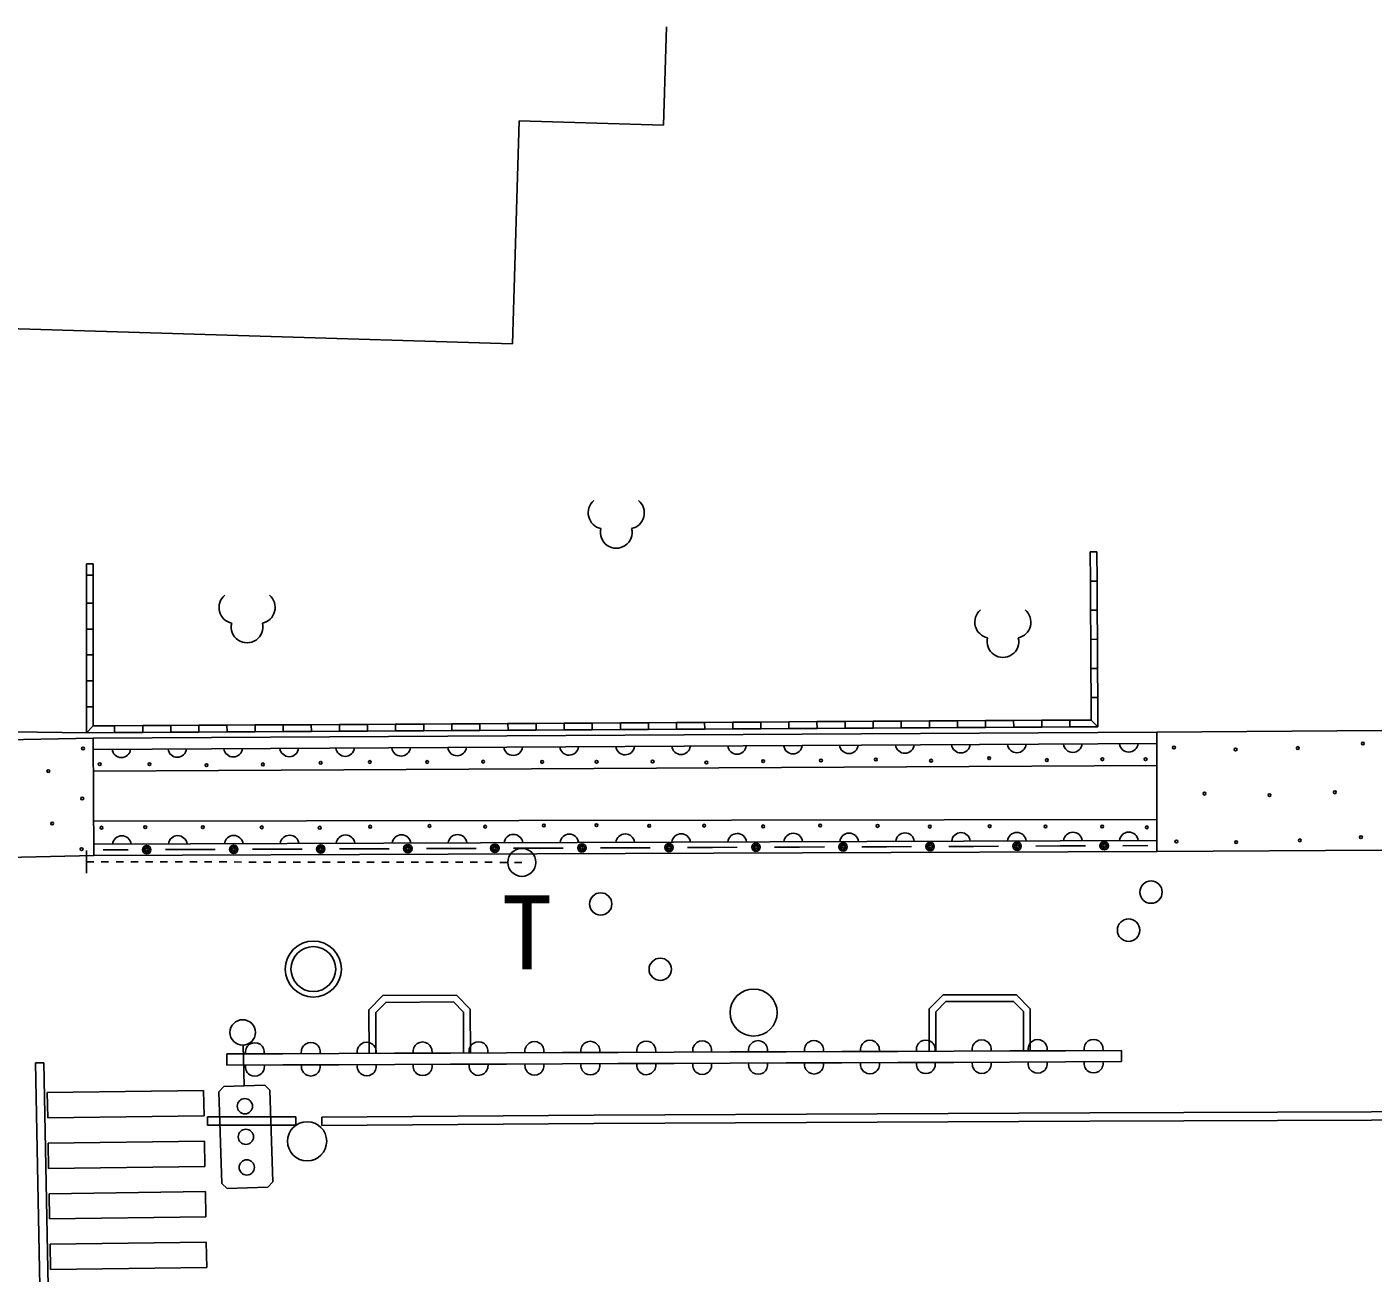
# Model space of a CAD drawing. Units: millimetres, scale not verified. Extents: x 40000 to 680000, y 20000 to 380000.
# Drawn here: x 268992 to 293020, y 297063 to 319303 of the extents above; entities that cross this region are included whole.
import ezdxf
from ezdxf.enums import TextEntityAlignment as Align

# ---------------------------------------------------------------- set-up
doc = ezdxf.new("R2010")
doc.units = ezdxf.units.MM
doc.header["$LTSCALE"] = 1000
for name, color, linetype, lineweight in [('M-BGD', 7, 'Continuous', 25), ('M-BGD-EXST', 7, 'Continuous', 25), ('M-STR-STRC', 7, 'Continuous', 25)]:
    doc.layers.add(name, color=color, linetype=linetype, lineweight=lineweight)
doc.layers.add('M-BMK-HTXT', color=7, linetype='Continuous')
doc.styles.add('ＭＳ ゴシック', font='')
doc.styles.get('ＭＳ ゴシック').set_extended_font_data('MS Gothic')

msp = doc.modelspace()

# ---------------------------------------------------------------- linework, layer by layer
at = {"layer": 'M-BGD'}
for p, q in [((280352, 317548), (280405, 319303)), ((277660, 313650), (277780, 317626)), ((280352, 317548), (277780, 317626)), ((266905, 313975), (277660, 313650)), ((270056, 309720), (270176, 309720)), ((270057, 308557), (270056, 309720)), ((270177, 308557), (270176, 309720)), ((287971, 309933), (288091, 309934)), ((287974, 309413), (287971, 309933)), ((288094, 309414), (288091, 309934)), ((270056, 309520), (270176, 309520)), ((287974, 309413), (288094, 309414)), ((287977, 308893), (287974, 309413)), ((288094, 309414), (288097, 308894)), ((270176, 309020), (270056, 309020)), ((287977, 308893), (288097, 308894)), ((287980, 308373), (287977, 308893)), ((288100, 308374), (288097, 308894)), ((270177, 308557), (270057, 308557)), ((270057, 308557), (270057, 308095)), ((270177, 308557), (270177, 308095)), ((287980, 308373), (288100, 308374)), ((287983, 307853), (287980, 308373)), ((288103, 307854), (288100, 308374)), ((270177, 308095), (270057, 308095)), ((270057, 308095), (270057, 307632)), ((270177, 308095), (270177, 307632)), ((287983, 307853), (288103, 307854)), ((287986, 307333), (287983, 307853)), ((288106, 307334), (288103, 307854)), ((270177, 307632), (270057, 307632)), ((270057, 307632), (270057, 307169)), ((270177, 307632), (270177, 307169)), ((287986, 307333), (288106, 307334)), ((287986, 307333), (287989, 306933)), ((288109, 306814), (288106, 307334)), ((270177, 307169), (270057, 307169)), ((270057, 307169), (270057, 306707)), ((270177, 307169), (270177, 306827)), ((270558, 306830), (271059, 306833)), ((271059, 306833), (271561, 306836)), ((271059, 306833), (271060, 306713)), ((271561, 306836), (272062, 306839)), ((271561, 306836), (271561, 306716)), ((272062, 306839), (272563, 306842)), ((272062, 306839), (272063, 306719)), ((272563, 306842), (273065, 306845)), ((272563, 306842), (272564, 306722)), ((273065, 306845), (273566, 306847)), ((273065, 306845), (273066, 306725)), ((273566, 306847), (274068, 306850)), ((273566, 306847), (273567, 306727)), ((274068, 306850), (274569, 306853)), ((274068, 306850), (274069, 306730)), ((274569, 306853), (275071, 306856)), ((274569, 306853), (274570, 306733)), ((275071, 306856), (275572, 306859)), ((275071, 306856), (275071, 306736)), ((275572, 306859), (276074, 306862)), ((275572, 306859), (275573, 306739)), ((276074, 306862), (276575, 306865)), ((276074, 306862), (276074, 306742)), ((276575, 306865), (277077, 306868)), ((276575, 306865), (276576, 306745)), ((277077, 306868), (277578, 306871)), ((277077, 306868), (277077, 306748)), ((277578, 306871), (278079, 306874)), ((277578, 306871), (277579, 306751)), ((278079, 306874), (278581, 306877)), ((278079, 306874), (278080, 306754)), ((278581, 306877), (279082, 306880)), ((278581, 306877), (278582, 306757)), ((279082, 306880), (279584, 306883)), ((279082, 306880), (279083, 306760)), ((279584, 306883), (280085, 306886)), ((279584, 306883), (279585, 306763)), ((280085, 306886), (280587, 306889)), ((280085, 306886), (280086, 306766)), ((280587, 306889), (281088, 306892)), ((280587, 306889), (280587, 306769)), ((281088, 306892), (281590, 306895)), ((281088, 306892), (281089, 306772)), ((281590, 306895), (282091, 306898)), ((281590, 306895), (281590, 306775)), ((282091, 306898), (282593, 306901)), ((282091, 306898), (282092, 306778)), ((282593, 306901), (283094, 306904)), ((282593, 306901), (282593, 306781)), ((283094, 306904), (283595, 306907)), ((283094, 306904), (283095, 306784)), ((283595, 306907), (284097, 306910)), ((283595, 306907), (283596, 306787)), ((284097, 306910), (284598, 306913)), ((284097, 306910), (284098, 306790)), ((284598, 306913), (285100, 306916)), ((284598, 306913), (284599, 306793)), ((285100, 306916), (285601, 306919)), ((285100, 306916), (285101, 306796)), ((285601, 306919), (286103, 306922)), ((285601, 306919), (285602, 306799)), ((286103, 306922), (286604, 306925)), ((286103, 306922), (286103, 306802)), ((286604, 306925), (287106, 306928)), ((286604, 306925), (286605, 306805)), ((287106, 306928), (287607, 306931)), ((287106, 306928), (287106, 306808)), ((287607, 306931), (287989, 306933)), ((287607, 306931), (287608, 306811)), ((287989, 306933), (288109, 306814)), ((268619, 306579), (270176, 306609)), ((268749, 306720), (270057, 306707)), ((270177, 306827), (270057, 306707)), ((270057, 306707), (270558, 306710)), ((270176, 306609), (289159, 306714)), ((270176, 306609), (270187, 304515)), ((270558, 306830), (270177, 306827)), ((270558, 306830), (270558, 306710)), ((270558, 306710), (271060, 306713)), ((271060, 306713), (271561, 306716)), ((271561, 306716), (272063, 306719)), ((272063, 306719), (272564, 306722)), ((272564, 306722), (273066, 306725)), ((273066, 306725), (273567, 306727)), ((273567, 306727), (274069, 306730)), ((274069, 306730), (274570, 306733)), ((274570, 306733), (275071, 306736)), ((275071, 306736), (275573, 306739)), ((275573, 306739), (276074, 306742)), ((276074, 306742), (276576, 306745)), ((276576, 306745), (277077, 306748)), ((277077, 306748), (277579, 306751)), ((277579, 306751), (278080, 306754)), ((278080, 306754), (278582, 306757)), ((278582, 306757), (279083, 306760)), ((279083, 306760), (279585, 306763)), ((279585, 306763), (280086, 306766)), ((280086, 306766), (280587, 306769)), ((280587, 306769), (281089, 306772)), ((281089, 306772), (281590, 306775)), ((281590, 306775), (282092, 306778)), ((282092, 306778), (282593, 306781)), ((282593, 306781), (283095, 306784)), ((283095, 306784), (283596, 306787)), ((283596, 306787), (284098, 306790)), ((284098, 306790), (284599, 306793)), ((284599, 306793), (285101, 306796)), ((285101, 306796), (285602, 306799)), ((285602, 306799), (286103, 306802)), ((286103, 306802), (286605, 306805)), ((286605, 306805), (287106, 306808)), ((287106, 306808), (287608, 306811)), ((287608, 306811), (288109, 306814)), ((289158, 304586), (289159, 306714)), ((293176, 306747), (289159, 306714)), ((289159, 306514), (270177, 306409)), ((289159, 306124), (270179, 306020)), ((289159, 305158), (270184, 305128)), ((289159, 304786), (270186, 304715)), ((284336, 304673), (283892, 304671)), ((284336, 304673), (284780, 304674)), ((285890, 304679), (285446, 304677)), ((285890, 304679), (286333, 304681)), ((287443, 304685), (286999, 304684)), ((287443, 304685), (287887, 304687)), ((288997, 304692), (288553, 304690)), ((268639, 304482), (270187, 304515)), ((270056, 304603), (270055, 304203)), ((289159, 304586), (270187, 304515)), ((270353, 304615), (270797, 304617)), ((271906, 304622), (271463, 304620)), ((271906, 304622), (272350, 304624)), ((273460, 304628), (273016, 304626)), ((273460, 304628), (273904, 304630)), ((275014, 304635), (274570, 304633)), ((275014, 304635), (275458, 304636)), ((276567, 304641), (276124, 304639)), ((276567, 304641), (277011, 304643)), ((278121, 304647), (277677, 304645)), ((278121, 304647), (278565, 304649)), ((279675, 304654), (279231, 304652)), ((279675, 304654), (280119, 304655)), ((281229, 304660), (280785, 304658)), ((281229, 304660), (281672, 304662)), ((282782, 304666), (282338, 304664)), ((282782, 304666), (283226, 304668)), ((289159, 304586), (293176, 304612)), ((270187, 304403), (270055, 304403)), ((270450, 304402), (270319, 304403)), ((270714, 304402), (270582, 304402)), ((270977, 304402), (270846, 304402)), ((271241, 304401), (271109, 304402)), ((271504, 304401), (271372, 304401)), ((271768, 304401), (271636, 304401)), ((272031, 304400), (271899, 304401)), ((272294, 304400), (272163, 304400)), ((272558, 304400), (272426, 304400)), ((272821, 304399), (272689, 304400)), ((273085, 304399), (272953, 304399)), ((273348, 304399), (273216, 304399)), ((273611, 304398), (273480, 304399)), ((273875, 304398), (273743, 304398)), ((274138, 304398), (274006, 304398)), ((274402, 304397), (274270, 304398)), ((274665, 304397), (274533, 304397)), ((274928, 304397), (274797, 304397)), ((275192, 304396), (275060, 304397)), ((275455, 304396), (275324, 304396)), ((275719, 304396), (275587, 304396)), ((275982, 304395), (275850, 304395)), ((276245, 304395), (276114, 304395)), ((276509, 304395), (276377, 304395)), ((276772, 304394), (276641, 304394)), ((277036, 304394), (276904, 304394)), ((277299, 304394), (277167, 304394)), ((277563, 304393), (277431, 304393)), ((277826, 304393), (277694, 304393)), ((285097, 301777), (285346, 302029)), ((286653, 302031), (285346, 302029)), ((286653, 302031), (286897, 301780)), ((275096, 301761), (275345, 302014)), ((276657, 302022), (275345, 302014)), ((276657, 302022), (276902, 301771)), ((275096, 301761), (275100, 300983)), ((276782, 301722), (276786, 300990)), ((276902, 301771), (276907, 300991)), ((285097, 301777), (285098, 301023)), ((286777, 301731), (286778, 301029)), ((286897, 301780), (286898, 301030)), ((272561, 300974), (273559, 300977)), ((272561, 300974), (272562, 300774)), ((273559, 300977), (274557, 300981)), ((274557, 300981), (275555, 300985)), ((275555, 300985), (276553, 300989)), ((276553, 300989), (277551, 300993)), ((277551, 300993), (278549, 300997)), ((278549, 300997), (279547, 301001)), ((279547, 301001), (280545, 301005)), ((280545, 301005), (281543, 301009)), ((281543, 301009), (282541, 301013)), ((282541, 301013), (283539, 301017)), ((283539, 301017), (284537, 301020)), ((284537, 301020), (285535, 301024)), ((285535, 301024), (286533, 301028)), ((285536, 300824), (286534, 300828)), ((286533, 301028), (287531, 301032)), ((286534, 300828), (287532, 300832)), ((287531, 301032), (288529, 301036)), ((287532, 300832), (288530, 300836)), ((288529, 301036), (288530, 300836)), ((272562, 300774), (273560, 300777)), ((273560, 300777), (274558, 300781)), ((274558, 300781), (275556, 300785)), ((275556, 300785), (276554, 300789)), ((276554, 300789), (277552, 300793)), ((277552, 300793), (278550, 300797)), ((278550, 300797), (279548, 300801)), ((279548, 300801), (280546, 300805)), ((280546, 300805), (281544, 300809)), ((281544, 300809), (282542, 300813)), ((282542, 300813), (283540, 300817)), ((283540, 300817), (284538, 300820)), ((284538, 300820), (285536, 300824))]:
    msp.add_line(p, q, dxfattribs=at)
for points in [[(275221, 300984), (275217, 301712), (275396, 301894), (276606, 301901), (276782, 301722)], [(285218, 301023), (285217, 301728), (285396, 301909), (286603, 301911), (286777, 301731)]]:
    msp.add_lwpolyline(points, dxfattribs=at)
for centre, radius in [((269993, 306426), 25), ((289465, 306442), 25), ((290566, 306406), 25), ((291675, 306433), 25), ((292838, 306514), 25), ((270291, 306146), 25), ((271178, 306145), 25), ((272198, 306127), 25), ((273204, 306142), 25), ((274235, 306169), 25), ((275111, 306184), 25), ((276136, 306184), 25), ((277135, 306190), 25), ((278188, 306185), 25), ((279161, 306187), 25), ((280160, 306192), 25), ((281119, 306175), 25), ((282132, 306200), 25), ((283165, 306210), 25), ((284145, 306230), 25), ((285130, 306207), 25), ((286167, 306253), 25), ((287198, 306219), 25), ((288187, 306232), 25), ((288960, 306233), 25), ((269374, 306022), 25), ((290009, 305620), 25), ((292338, 305643), 25), ((269980, 305532), 25), ((291171, 305593), 25), ((269442, 305088), 25), ((270324, 305011), 25), ((271105, 305022), 25), ((272131, 305022), 25), ((273183, 305018), 25), ((274218, 305011), 25), ((275120, 305029), 25), ((276179, 305042), 25), ((277171, 305030), 25), ((278220, 305051), 25), ((279158, 305056), 25), ((280099, 305045), 25), ((281081, 305048), 25), ((282134, 305035), 25), ((283149, 305051), 25), ((284176, 305043), 25), ((285108, 305031), 25), ((286176, 305037), 25), ((287171, 305033), 25), ((288185, 305032), 25), ((288981, 305018), 25), ((271130, 304619), 75), ((272683, 304625), 75), ((272683, 304625), 49.5), ((274237, 304631), 75), ((274237, 304631), 49.5), ((275791, 304638), 75), ((275791, 304638), 49.5), ((277344, 304644), 75), ((277344, 304644), 49.5), ((278898, 304650), 75), ((278898, 304650), 49.5), ((278898, 304650), 24.5), ((280452, 304657), 75), ((280452, 304657), 49.5), ((280452, 304657), 24.5), ((282005, 304663), 75), ((282005, 304663), 49.5), ((282005, 304663), 24.5), ((283559, 304669), 75), ((283559, 304669), 49.5), ((283559, 304669), 24.5), ((285113, 304676), 75), ((285113, 304676), 49.5), ((285113, 304676), 24.5), ((286666, 304682), 75), ((286666, 304682), 49.5), ((286666, 304682), 24.5), ((288220, 304689), 75), ((288220, 304689), 49.5), ((288220, 304689), 24.5), ((289508, 304764), 25), ((290575, 304755), 25), ((291713, 304786), 25), ((292803, 304841), 25), ((269968, 304629), 25), ((271130, 304619), 49.5), ((271130, 304619), 24.5), ((272683, 304625), 24.5), ((274237, 304631), 24.5), ((275791, 304638), 24.5), ((277344, 304644), 24.5), ((289056, 303862), 200), ((279233, 303650), 200), ((288656, 303183), 200), ((274104, 302489), 500), ((274104, 302489), 400), ((280297, 302484), 200), ((281963, 301712), 420), ((273993, 299415), 350)]:
    msp.add_circle(centre, radius, dxfattribs=at)
for centre, radius, start, end in [((270677, 306430), 167, 186.288, 354.3415), ((271676, 306435), 167, 186.288, 354.3415), ((272675, 306441), 167, 186.288, 354.3415), ((273674, 306446), 167, 186.288, 354.3415), ((274673, 306452), 167, 186.2869, 354.3423), ((275672, 306457), 167, 186.288, 354.3415), ((276671, 306463), 167, 186.288, 354.3415), ((277670, 306468), 167, 186.2861, 354.3434), ((278669, 306473), 167, 186.2861, 354.3434), ((279668, 306479), 167, 186.2861, 354.3434), ((280667, 306484), 167, 186.2861, 354.3434), ((281666, 306490), 167, 186.2878, 354.3417), ((282665, 306495), 167, 186.288, 354.3415), ((283664, 306501), 167, 186.288, 354.3415), ((284663, 306506), 167, 186.288, 354.3415), ((285663, 306512), 167, 186.288, 354.3415), ((286662, 306517), 167, 186.2869, 354.3423), ((287661, 306523), 167, 186.288, 354.3415), ((288660, 306528), 167, 186.288, 354.3415), ((282668, 304745), 167, 6.1581, 174.271), ((283667, 304748), 167, 6.1581, 174.271), ((284665, 304752), 167, 6.1598, 174.271), ((285664, 304756), 167, 6.1569, 174.2738), ((286662, 304760), 167, 6.1569, 174.2738), ((287661, 304763), 167, 6.157, 174.2719), ((288659, 304767), 167, 6.1587, 174.2719), ((270686, 304700), 167, 6.1587, 174.2719), ((271684, 304703), 167, 6.1587, 174.2719), ((272683, 304707), 167, 6.1579, 174.2729), ((273681, 304711), 167, 6.1581, 174.271), ((274680, 304715), 167, 6.1581, 174.271), ((275678, 304718), 167, 6.1598, 174.271), ((276677, 304722), 167, 6.1569, 174.2738), ((277675, 304726), 167, 6.1569, 174.2738), ((278674, 304730), 167, 6.157, 174.2719), ((279672, 304733), 167, 6.1587, 174.2719), ((280671, 304737), 167, 6.1587, 174.2719), ((281670, 304741), 167, 6.1569, 174.2738), ((273060, 301006), 169, 349.7221, 190.7277), ((274058, 301010), 169, 349.7221, 190.7277), ((275056, 301014), 169, 349.7231, 190.7269), ((276054, 301018), 169, 349.7231, 190.7269), ((277052, 301022), 169, 349.7231, 190.7269), ((278050, 301026), 169, 349.7222, 190.7276), ((279048, 301030), 169, 349.7222, 190.7276), ((280046, 301034), 169, 349.7222, 190.7276), ((281044, 301038), 169, 349.7221, 190.7277), ((282042, 301042), 169, 349.7231, 190.7253), ((283040, 301045), 169, 349.7231, 190.7253), ((284038, 301049), 169, 349.7231, 190.7253), ((285036, 301053), 169, 349.7222, 190.7259), ((286034, 301057), 169, 349.7222, 190.7259), ((287032, 301061), 169, 349.7222, 190.7259), ((288030, 301065), 169, 349.7208, 190.7273), ((286035, 300795), 169, 169.7231, 10.7269), ((287033, 300799), 169, 169.7231, 10.7269), ((288031, 300803), 169, 169.7206, 10.7275), ((273061, 300745), 169, 169.722, 10.7261), ((274059, 300749), 169, 169.7222, 10.7259), ((275057, 300752), 169, 169.7222, 10.7259), ((276055, 300756), 169, 169.7223, 10.7276), ((277053, 300760), 169, 169.7231, 10.7269), ((278051, 300764), 169, 169.7231, 10.7269), ((279049, 300768), 169, 169.7231, 10.7269), ((280047, 300772), 169, 169.7221, 10.7277), ((281045, 300776), 169, 169.7223, 10.7276), ((282043, 300780), 169, 169.7223, 10.7276), ((283041, 300784), 169, 169.7223, 10.7276), ((284039, 300788), 169, 169.7223, 10.7276), ((285037, 300792), 169, 169.7231, 10.7269)]:
    msp.add_arc(centre, radius, start, end, dxfattribs=at)
at = {"layer": 'M-BGD-EXST'}
for p, q in [((272850, 301131), (272872, 300403)), ((272420, 300299), (272508, 300392)), ((272508, 300392), (273236, 300414)), ((273236, 300414), (273330, 300326)), ((272470, 298662), (272420, 300299)), ((273330, 300326), (273379, 298690)), ((273379, 298690), (273291, 298597)), ((272564, 298575), (272470, 298662)), ((273291, 298597), (272564, 298575))]:
    msp.add_line(p, q, dxfattribs=at)
for centre, radius in [((277826, 304393), 250), ((272843, 301358), 227), ((272883, 300040), 136), ((272900, 299494), 136), ((272916, 298949), 136)]:
    msp.add_circle(centre, radius, dxfattribs=at)
for centre, radius, start, end in [((279298, 310631), 288, 130.6026, 257.4699), ((279723, 310631), 288, 282.5285, 49.399), ((279510, 310283), 283, 166.3145, 13.6856), ((272709, 308942), 288, 130.6006, 257.4719), ((273134, 308942), 288, 282.5281, 49.3994), ((286199, 308681), 288, 130.6006, 257.4719), ((286624, 308681), 288, 282.5281, 49.3994), ((272922, 308594), 283, 166.3145, 13.6856), ((286412, 308333), 283, 166.3145, 13.6856)]:
    msp.add_arc(centre, radius, start, end, dxfattribs=at)
at = {"layer": 'M-STR-STRC'}
for p, q in [((269296, 300817), (269146, 300814)), ((269146, 300814), (269403, 286940)), ((269296, 300817), (269553, 286943)), ((272145, 300319), (269355, 300283)), ((269355, 300283), (269363, 299833)), ((272153, 299869), (272145, 300319)), ((269363, 299833), (272153, 299869)), ((273791, 299850), (272217, 299850)), ((272217, 299850), (272217, 299700)), ((273791, 299700), (272217, 299700)), ((273791, 299850), (273791, 299700)), ((274255, 299847), (274256, 299697)), ((272161, 299417), (269371, 299382)), ((272169, 298967), (272161, 299417)), ((269371, 299382), (269379, 298932)), ((269379, 298932), (272169, 298967)), ((272177, 298516), (269387, 298480)), ((269387, 298480), (269396, 298031)), ((272185, 298066), (272177, 298516)), ((269396, 298031), (272185, 298066)), ((272193, 297614), (269404, 297579)), ((269404, 297579), (269412, 297129)), ((272201, 297164), (272193, 297614)), ((269412, 297129), (272201, 297164))]:
    msp.add_line(p, q, dxfattribs=at)
for points in [[(336059, 299524), (331054, 299632), (319885, 299856), (311536, 299983), (299689, 299964), (287965, 299925), (279109, 299883), (274255, 299847)], [(336056, 299374), (331051, 299482), (319882, 299706), (311535, 299833), (299689, 299814), (287965, 299775), (279110, 299733), (274256, 299697)]]:
    msp.add_lwpolyline(points, dxfattribs=at)

# ---------------------------------------------------------------- texts
at = {"layer": 'M-BMK-HTXT', "style": 'ＭＳ ゴシック'}
msp.add_text('T', height=1320, dxfattribs=at).set_placement((277917, 303143), align=Align.MIDDLE_CENTER)

doc.saveas('drawing.dxf')
